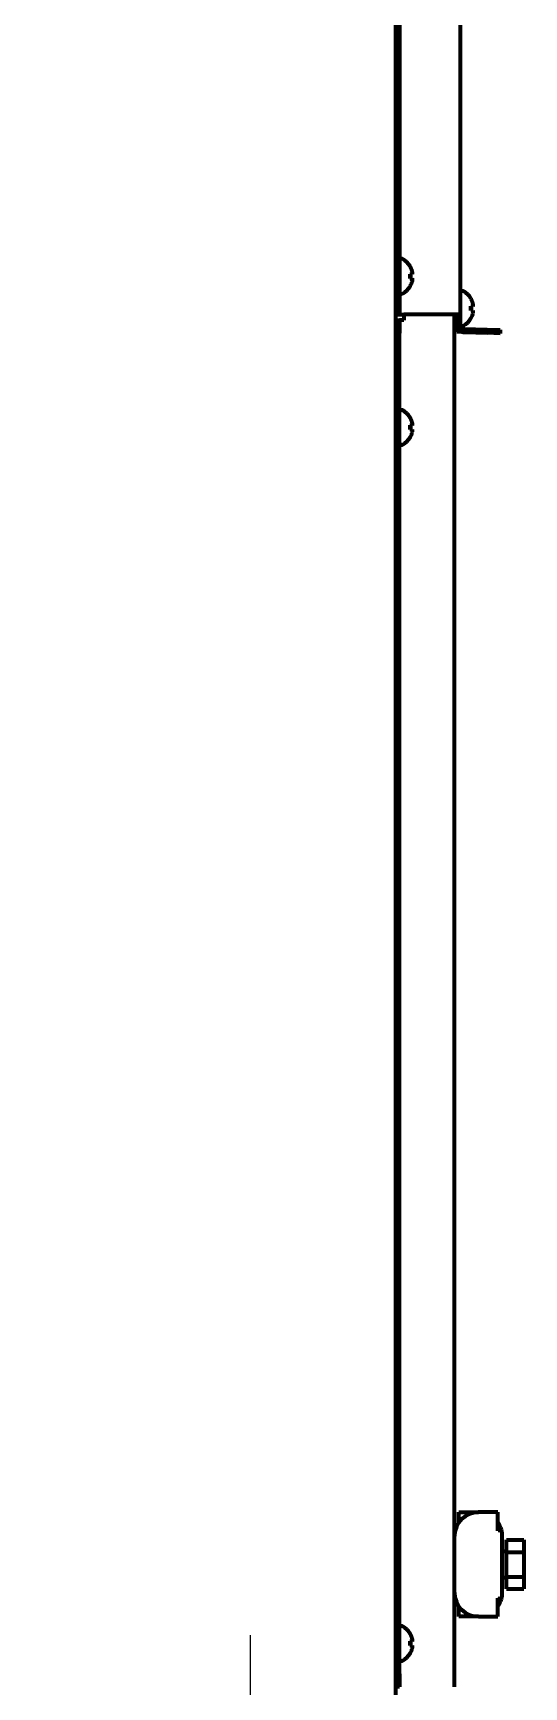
# Model space of a CAD drawing. Header units: inches. Extents: x -3077 to 7201, y 316 to 5463.
# Drawn here: x 1898 to 2011.1, y 2108.4 to 2489.2 of the extents above; entities that cross this region are included whole.
import ezdxf

# ---------------------------------------------------------------- set-up
doc = ezdxf.new("R2010")
doc.units = ezdxf.units.IN
doc.layers.add('GEOM', color=7, linetype='Continuous')

# ---------------------------------------------------------------- blocks, each defined once
blk = doc.blocks.new('A$C76516A4E')
at = {"color": 3}
for p, q in [((0, 50), (0, -50)), ((-50, 0), (50, 0))]:
    blk.add_line(p, q, dxfattribs=at)

msp = doc.modelspace()

# ---------------------------------------------------------------- linework, layer by layer
at = {"linetype": 'Continuous', "lineweight": 70}
for p, q in [((1996.36, 3748.56), (1996.36, 2424.36)), ((1981.56, 2085.76), (1981.56, 3737.25)), ((1982.36, 3737.25), (1982.36, 2426.36)), ((1982.96, 2437.16), (1982.76, 2437.16)), ((1984.8, 2435.46), (1984.84, 2435.46)), ((1984.84, 2430.86), (1984.8, 2430.86)), ((1996.96, 2429.76), (1996.76, 2429.76)), ((1982.36, 2426.36), (1982.36, 2424.36)), ((1982.76, 2429.16), (1982.96, 2429.16)), ((1998.8, 2428.06), (1998.84, 2428.06)), ((1981.56, 2424.36), (1982.36, 2424.36)), ((1981.56, 2423.06), (1982.36, 2423.06)), ((1982.36, 2424.36), (1983.36, 2424.36)), ((1983.36, 2423.06), (1982.36, 2423.06)), ((1982.36, 2423.06), (1982.36, 2420.06)), ((1994.56, 2424.36), (1983.36, 2424.36)), ((1983.36, 2424.36), (1983.36, 2423.06)), ((1996.36, 2424.36), (1994.56, 2424.36)), ((1995.06, 2108.36), (1995.06, 2424.35)), ((1995.06, 2423.66), (1995.16, 2423.66)), ((1995.16, 2423.66), (1995.16, 2424.36)), ((1995.16, 2423.66), (1995.45, 2424.16)), ((1995.45, 2424.16), (1995.45, 2424.36)), ((1995.45, 2424.16), (1995.56, 2424.16)), ((1995.56, 2424.36), (1995.56, 2421.67)), ((1996.36, 2424.36), (1996.36, 2421.67)), ((1998.84, 2423.46), (1998.8, 2423.46)), ((1982.36, 2111.36), (1982.36, 2420.06)), ((1995.56, 2420.36), (1995.56, 2421.67)), ((1996.36, 2420.36), (1995.56, 2420.36)), ((1996.36, 2421.67), (1996.36, 2420.36)), ((1996.76, 2421.76), (1996.96, 2421.76)), ((1997.3, 2420.3), (2002.55, 2420.11)), ((1997.32, 2421.09), (2002.58, 2420.91)), ((2005.55, 2420.01), (2002.55, 2420.11)), ((2002.58, 2420.91), (2005.58, 2420.81)), ((2005.58, 2420.81), (2005.55, 2420.01)), ((1982.96, 2402.36), (1982.76, 2402.36)), ((1984.8, 2400.66), (1984.84, 2400.66)), ((1984.84, 2396.06), (1984.8, 2396.06)), ((1982.76, 2394.36), (1982.96, 2394.36)), ((1996.06, 2148.56), (2000.56, 2148.56)), ((1996.06, 2146.22), (1996.06, 2148.56)), ((2005.06, 2148.56), (2000.56, 2148.56)), ((2005.06, 2144.28), (2005.06, 2148.56)), ((2005.87, 2144.5), (2005.06, 2144.28)), ((2006.06, 2130.06), (2006.06, 2143.06)), ((2007.06, 2139.38), (2007.06, 2142.21)), ((2007.06, 2142.21), (2011.06, 2142.21)), ((2011.06, 2142.21), (2011.06, 2139.38)), ((2007.06, 2139.56), (2006.06, 2139.56)), ((2007.06, 2133.73), (2007.06, 2139.38)), ((2007.06, 2139.38), (2011.06, 2139.38)), ((2011.06, 2139.38), (2011.06, 2133.73)), ((2006.06, 2133.56), (2007.06, 2133.56)), ((2007.06, 2130.91), (2007.06, 2133.73)), ((2007.06, 2133.73), (2011.06, 2133.73)), ((2011.06, 2133.73), (2011.06, 2130.91)), ((2005.06, 2124.56), (2005.06, 2128.83)), ((2005.06, 2128.83), (2005.87, 2128.61)), ((2007.06, 2130.91), (2011.06, 2130.91)), ((1996.06, 2124.56), (1996.06, 2126.89)), ((1982.96, 2122.36), (1982.76, 2122.36)), ((2000.56, 2124.56), (1996.06, 2124.56)), ((2000.56, 2124.56), (2005.06, 2124.56)), ((1984.8, 2120.66), (1984.84, 2120.66)), ((1982.76, 2114.36), (1982.96, 2114.36)), ((1984.84, 2116.06), (1984.8, 2116.06)), ((1982.36, 2111.36), (1982.36, 2108.36)), ((1982.36, 2108.36), (1981.56, 2108.36))]:
    msp.add_line(p, q, dxfattribs=at)
for centre, radius, start, end in [((1982.76, 2436.76), 0.4, 90, 180), ((1982.96, 2436.76), 0.4, 59.6988, 90), ((1980.74, 2432.96), 4.8, 31.5837, 59.6988), ((1981.06, 2433.16), 3.78, 0.0035, 7.6041), ((1980.74, 2433.35), 4.8, 300.3012, 328.4186), ((1981.06, 2433.16), 3.78, 352.3959, 359.9965), ((1996.76, 2429.36), 0.4, 90, 180), ((1996.96, 2429.36), 0.4, 59.6988, 90), ((1994.74, 2425.56), 4.8, 31.5837, 59.6988), ((1982.76, 2429.56), 0.4, 180, 270), ((1982.96, 2429.56), 0.4, 270, 300.3012), ((1995.06, 2425.76), 3.78, 0.0035, 7.6041), ((1995.06, 2425.76), 3.78, 352.3959, 359.9965), ((1996.76, 2422.16), 0.4, 180, 270), ((1997.36, 2422.09), 1, 180, 268), ((1994.74, 2425.95), 4.8, 300.3012, 328.4186), ((1997.36, 2422.09), 1.8, 236.251, 268), ((1996.96, 2422.16), 0.4, 270, 300.3012), ((1982.76, 2401.96), 0.4, 90, 180), ((1982.96, 2401.96), 0.4, 59.6988, 90), ((1980.74, 2398.16), 4.8, 31.5837, 59.6988), ((1980.74, 2398.55), 4.8, 300.3012, 328.4186), ((1981.06, 2398.36), 3.78, 0.0035, 7.6041), ((1981.06, 2398.36), 3.78, 352.3959, 359.9965), ((1982.76, 2394.76), 0.4, 180, 270), ((1982.96, 2394.76), 0.4, 270, 300.3012), ((2000.56, 2143.06), 5.5, 90, 180), ((2000.56, 2143.06), 5.5, 15.2551, 35.0968), ((2000.56, 2143.06), 5.5, 0, 15.2551), ((2000.56, 2130.06), 5.5, 180, 270), ((2000.56, 2130.06), 5.5, 344.7449, 0), ((2000.56, 2130.06), 5.5, 324.9032, 344.7449), ((1982.76, 2121.96), 0.4, 90, 180), ((1982.96, 2121.96), 0.4, 59.6988, 90), ((1980.74, 2118.16), 4.8, 31.5837, 59.6988), ((1981.06, 2118.36), 3.78, 0.0035, 7.6041), ((1981.06, 2118.36), 3.78, 352.3959, 359.9965), ((1982.76, 2114.76), 0.4, 180, 270), ((1982.96, 2114.76), 0.4, 270, 300.3012), ((1980.74, 2118.55), 4.8, 300.3012, 328.4186)]:
    msp.add_arc(centre, radius, start, end, dxfattribs=at)
for points in [[(1985.35, 2434.16), (1985.34, 2434.21), (1985.31, 2434.32), (1985.26, 2434.48), (1985.2, 2434.64), (1985.14, 2434.79), (1985.08, 2434.95), (1985, 2435.1), (1984.91, 2435.27), (1984.84, 2435.39), (1984.8, 2435.46)], [(1985.35, 2433.66), (1985.36, 2433.68), (1985.36, 2433.73), (1985.37, 2433.8), (1985.37, 2433.87), (1985.37, 2433.94), (1985.37, 2434.01), (1985.36, 2434.08), (1985.36, 2434.13), (1985.35, 2434.16)], [(1985.35, 2432.66), (1985.34, 2432.66), (1985.31, 2432.66), (1985.26, 2432.66), (1985.2, 2432.66), (1985.14, 2432.66), (1985.08, 2432.66), (1985, 2432.66), (1984.91, 2432.66), (1984.84, 2432.66), (1984.8, 2432.66)], [(1985.35, 2432.16), (1985.36, 2432.18), (1985.36, 2432.23), (1985.37, 2432.31), (1985.37, 2432.38), (1985.37, 2432.45), (1985.37, 2432.52), (1985.36, 2432.59), (1985.36, 2432.63), (1985.35, 2432.66)], [(1999.35, 2426.76), (1999.34, 2426.81), (1999.31, 2426.92), (1999.26, 2427.08), (1999.2, 2427.24), (1999.14, 2427.39), (1999.08, 2427.55), (1999, 2427.7), (1998.91, 2427.87), (1998.84, 2427.99), (1998.8, 2428.06)], [(1999.35, 2426.26), (1999.36, 2426.28), (1999.36, 2426.33), (1999.37, 2426.4), (1999.37, 2426.47), (1999.37, 2426.54), (1999.37, 2426.61), (1999.36, 2426.68), (1999.36, 2426.73), (1999.35, 2426.76)], [(1999.35, 2425.26), (1999.34, 2425.26), (1999.31, 2425.26), (1999.26, 2425.26), (1999.2, 2425.26), (1999.14, 2425.26), (1999.08, 2425.26), (1999, 2425.26), (1998.91, 2425.26), (1998.84, 2425.26), (1998.8, 2425.26)], [(1999.35, 2424.76), (1999.36, 2424.78), (1999.36, 2424.83), (1999.37, 2424.91), (1999.37, 2424.98), (1999.37, 2425.05), (1999.37, 2425.12), (1999.36, 2425.19), (1999.36, 2425.23), (1999.35, 2425.26)], [(1985.35, 2399.36), (1985.34, 2399.41), (1985.31, 2399.52), (1985.26, 2399.68), (1985.2, 2399.84), (1985.14, 2399.99), (1985.08, 2400.15), (1985, 2400.3), (1984.91, 2400.47), (1984.84, 2400.59), (1984.8, 2400.66)], [(1985.35, 2398.86), (1985.36, 2398.88), (1985.36, 2398.93), (1985.37, 2399), (1985.37, 2399.07), (1985.37, 2399.14), (1985.37, 2399.21), (1985.36, 2399.28), (1985.36, 2399.33), (1985.35, 2399.36)], [(1985.35, 2397.86), (1985.34, 2397.86), (1985.31, 2397.86), (1985.26, 2397.86), (1985.2, 2397.86), (1985.14, 2397.86), (1985.08, 2397.86), (1985, 2397.86), (1984.91, 2397.86), (1984.84, 2397.86), (1984.8, 2397.86)], [(1985.35, 2397.36), (1985.36, 2397.38), (1985.36, 2397.43), (1985.37, 2397.51), (1985.37, 2397.58), (1985.37, 2397.65), (1985.37, 2397.72), (1985.36, 2397.79), (1985.36, 2397.83), (1985.35, 2397.86)], [(1985.35, 2119.36), (1985.34, 2119.41), (1985.31, 2119.52), (1985.26, 2119.68), (1985.2, 2119.84), (1985.14, 2119.99), (1985.08, 2120.15), (1985, 2120.3), (1984.91, 2120.47), (1984.84, 2120.59), (1984.8, 2120.66)], [(1985.35, 2117.86), (1985.34, 2117.86), (1985.31, 2117.86), (1985.26, 2117.86), (1985.2, 2117.86), (1985.14, 2117.86), (1985.08, 2117.86), (1985, 2117.86), (1984.91, 2117.86), (1984.84, 2117.86), (1984.8, 2117.86)], [(1985.35, 2118.86), (1985.36, 2118.88), (1985.36, 2118.93), (1985.37, 2119), (1985.37, 2119.07), (1985.37, 2119.14), (1985.37, 2119.21), (1985.36, 2119.28), (1985.36, 2119.33), (1985.35, 2119.36)], [(1985.35, 2117.36), (1985.36, 2117.38), (1985.36, 2117.43), (1985.37, 2117.51), (1985.37, 2117.58), (1985.37, 2117.65), (1985.37, 2117.72), (1985.36, 2117.79), (1985.36, 2117.83), (1985.35, 2117.86)]]:
    msp.add_open_spline(points, degree=3, dxfattribs=at)
for points in [[(1984.8, 2433.66), (1984.93, 2433.66), (1985.04, 2433.66), (1985.17, 2433.66), (1985.22, 2433.66), (1985.29, 2433.66), (1985.33, 2433.66), (1985.35, 2433.66)], [(1984.8, 2430.86), (1984.93, 2431.06), (1985.04, 2431.27), (1985.17, 2431.59), (1985.22, 2431.7), (1985.29, 2431.93), (1985.33, 2432.04), (1985.35, 2432.16)], [(1998.8, 2426.26), (1998.93, 2426.26), (1999.04, 2426.26), (1999.17, 2426.26), (1999.22, 2426.26), (1999.29, 2426.26), (1999.33, 2426.26), (1999.35, 2426.26)], [(1998.8, 2423.46), (1998.93, 2423.66), (1999.04, 2423.87), (1999.17, 2424.19), (1999.22, 2424.3), (1999.29, 2424.53), (1999.33, 2424.64), (1999.35, 2424.76)], [(1984.8, 2398.86), (1984.93, 2398.86), (1985.04, 2398.86), (1985.17, 2398.86), (1985.22, 2398.86), (1985.29, 2398.86), (1985.33, 2398.86), (1985.35, 2398.86)], [(1984.8, 2396.06), (1984.93, 2396.26), (1985.04, 2396.47), (1985.17, 2396.79), (1985.22, 2396.9), (1985.29, 2397.13), (1985.33, 2397.24), (1985.35, 2397.36)], [(1984.8, 2118.86), (1984.93, 2118.86), (1985.04, 2118.86), (1985.17, 2118.86), (1985.22, 2118.86), (1985.29, 2118.86), (1985.33, 2118.86), (1985.35, 2118.86)], [(1984.8, 2116.06), (1984.93, 2116.26), (1985.04, 2116.47), (1985.17, 2116.79), (1985.22, 2116.9), (1985.29, 2117.13), (1985.33, 2117.24), (1985.35, 2117.36)]]:
    msp.add_open_spline(points, degree=3, knots=[0, 0, 0, 0, 0.5, 0.5, 0.75, 0.75, 1, 1, 1, 1], dxfattribs=at)

# ---------------------------------------------------------------- block references
at = {"layer": 'GEOM'}
msp.add_blockref('A$C76516A4E', (1947.96, 2070.26), dxfattribs=at)

doc.saveas('drawing.dxf')
